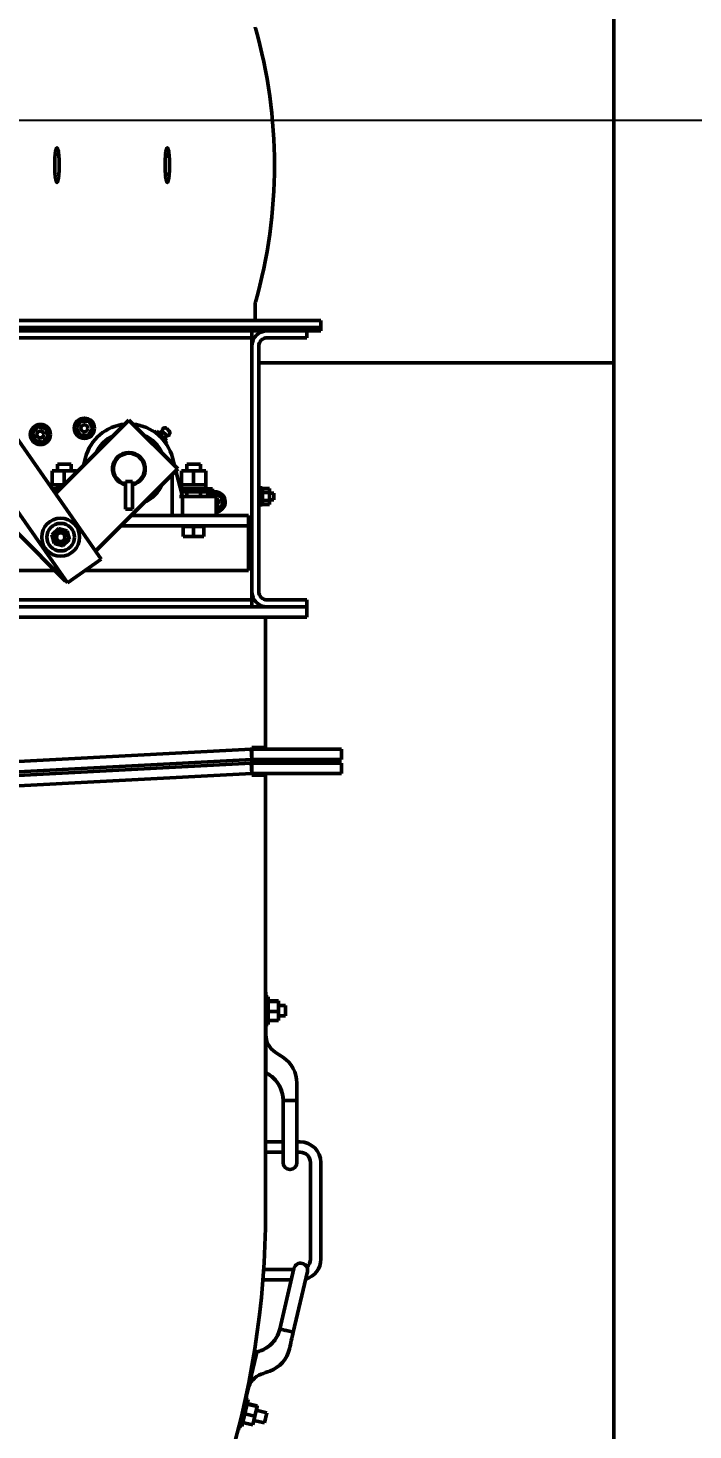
# Model space of a CAD drawing. Header units: inches. Extents: x 11 to 1621, y 11 to 1332.
# Drawn here: x 1454 to 1478.1, y 321.8 to 372.5 of the extents above; entities that cross this region are included whole.
import ezdxf

# ---------------------------------------------------------------- set-up
doc = ezdxf.new("R2010")
doc.units = ezdxf.units.IN
doc.header["$LTSCALE"] = 48
doc.header["$MEASUREMENT"] = 0
doc.layers.add('Dimension (ANSI)', color=7, linetype='Continuous', lineweight=25)
doc.layers.add('Visible (ANSI)', color=7, linetype='Continuous', lineweight=50)
doc.styles.add('Dimension Text', font='tahoma.ttf')
doc.dimstyles.new('ELC FT', dxfattribs={"dimscale": 48, "dimtxt": 0.12, "dimasz": 0.098425, "dimexe": 0.05, "dimexo": 0.1, "dimgap": 0.031496, "dimtad": 1, "dimdec": 5, "dimzin": 3, "dimdsep": 46, "dimlunit": 4, "dimtxsty": 'Dimension Text', "dimcen": 0.09, "dimdle": 0.5, "dimclrd": 5, "dimclre": 5, "dimclrt": 256, "dimadec": 1, "dimazin": 3, "dimtfac": 0.833333, "dimtofl": 0, "dimtmove": 0, "dimatfit": 3, "dimfxl": 0, "dimfrac": 2, "dimtolj": 1, "dimtzin": 0, "dimlwd": 25, "dimlwe": 25, "dimarcsym": 0})

# ---------------------------------------------------------------- blocks, each defined once
blk = doc.blocks.new('*D31')
at = {"layer": 'Defpoints', "color": 0, "linetype": 'Continuous', "transparency": 16777216}
for p in [(1403.697, 508.505), (1513.77, 508.505), (1479.309, 291.451)]:
    blk.add_point(p, dxfattribs=at)
at = {"layer": 'Dimension (ANSI)', "color": 5, "linetype": 'Continuous', "lineweight": 25, "transparency": 16777216}
for p, q in [((1408.497, 508.505), (1516.17, 508.505)), ((1513.77, 296.176), (1513.77, 503.781)), ((1484.109, 291.451), (1516.17, 291.451))]:
    blk.add_line(p, q, dxfattribs=at)
at = {"layer": 'Dimension (ANSI)', "color": 5, "linetype": 'Continuous', "transparency": 16777216}
for points in [[(1512.983, 503.781), (1514.558, 503.781), (1513.77, 508.505)], [(1512.983, 296.176), (1514.558, 296.176), (1513.77, 291.451)]]:
    blk.add_solid(points, dxfattribs=at)
at = {"layer": 'Dimension (ANSI)', "linetype": 'Continuous', "lineweight": 25, "transparency": 16777216, "insert": (1508.622, 399.978), "char_height": 5.76, "attachment_point": 5, "rotation": 90, "style": 'Dimension Text'}
blk.add_mtext('\\A1;18\'-1 1/16"', dxfattribs=at)
blk = doc.blocks.new('*D52')
at = {"layer": 'Defpoints', "color": 0, "linetype": 'Continuous', "transparency": 16777216}
for p in [(1341.759, 369.201), (1496.725, 369.201), (1479.309, 291.451)]:
    blk.add_point(p, dxfattribs=at)
at = {"layer": 'Dimension (ANSI)', "color": 5, "linetype": 'Continuous', "lineweight": 25, "transparency": 16777216}
for p, q in [((1346.559, 369.201), (1499.125, 369.201)), ((1496.725, 364.477), (1496.725, 348.077)), ((1496.725, 296.176), (1496.725, 312.575)), ((1484.109, 291.451), (1499.125, 291.451))]:
    blk.add_line(p, q, dxfattribs=at)
at = {"layer": 'Dimension (ANSI)', "color": 5, "linetype": 'Continuous', "transparency": 16777216}
for points in [[(1495.938, 364.477), (1497.512, 364.477), (1496.725, 369.201)], [(1495.938, 296.176), (1497.512, 296.176), (1496.725, 291.451)]]:
    blk.add_solid(points, dxfattribs=at)
at = {"layer": 'Dimension (ANSI)', "linetype": 'Continuous', "lineweight": 25, "transparency": 16777216, "insert": (1496.725, 330.326), "char_height": 5.76, "attachment_point": 5, "rotation": 90, "style": 'Dimension Text'}
blk.add_mtext('\\A1;\\fTahoma|b0|i0;6\'-5 3/4"\\P\\fTahoma|b0|i0;GRATING', dxfattribs=at)
blk = doc.blocks.new('*D57')
at = {"layer": 'Defpoints', "color": 0, "linetype": 'Continuous', "transparency": 16777216}
for p in [(1360.381, 747.451), (1479.309, 291.451), (1540.013, 291.451)]:
    blk.add_point(p, dxfattribs=at)
at = {"layer": 'Dimension (ANSI)', "color": 5, "linetype": 'Continuous', "lineweight": 25, "transparency": 16777216}
for p, q in [((1365.181, 747.451), (1542.413, 747.451)), ((1540.013, 742.727), (1540.013, 296.176)), ((1484.109, 291.451), (1542.413, 291.451))]:
    blk.add_line(p, q, dxfattribs=at)
at = {"layer": 'Dimension (ANSI)', "color": 5, "linetype": 'Continuous', "transparency": 16777216}
for points in [[(1539.226, 742.727), (1540.8, 742.727), (1540.013, 747.451)], [(1539.226, 296.176), (1540.8, 296.176), (1540.013, 291.451)]]:
    blk.add_solid(points, dxfattribs=at)
at = {"layer": 'Dimension (ANSI)', "linetype": 'Continuous', "lineweight": 25, "transparency": 16777216, "insert": (1535.49, 519.451), "char_height": 5.76, "attachment_point": 5, "rotation": 90, "style": 'Dimension Text'}
blk.add_mtext('\\A1;\\fTahoma|b0|i0;38\'-0" TOP OF GRATING', dxfattribs=at)

msp = doc.modelspace()

# ---------------------------------------------------------------- linework, layer by layer
at = {"layer": 'Visible (ANSI)'}
for p, q in [((1475.259479, 395.169851), (1475.259479, 360.419851)), ((1462.259479, 361.951101), (1462.259479, 362.576101)), ((1425.509479, 361.951101), (1464.634479, 361.951101)), ((1425.509479, 361.701101), (1464.634479, 361.701101)), ((1462.009479, 361.701101), (1428.134479, 361.701101)), ((1462.009479, 361.576101), (1428.134479, 361.576101)), ((1462.009479, 361.576101), (1462.694479, 361.576101)), ((1462.134479, 361.576101), (1462.134479, 361.326101)), ((1462.694479, 361.576101), (1464.134479, 361.576101)), ((1464.134479, 361.576101), (1464.634479, 361.576101)), ((1464.134479, 361.576101), (1464.134479, 361.326101)), ((1464.634479, 361.951101), (1464.634479, 361.701101)), ((1464.634479, 361.576101), (1464.634479, 361.701101)), ((1428.009479, 361.326101), (1462.134479, 361.326101)), ((1462.134479, 361.016101), (1462.134479, 361.326101)), ((1462.694479, 361.326101), (1464.134479, 361.326101)), ((1456.680057, 353.300556), (1451.510616, 360.705984)), ((1462.134479, 361.016101), (1462.134479, 352.136101)), ((1462.384479, 361.016101), (1462.384479, 352.136101)), ((1475.259479, 360.419851), (1462.384479, 360.419851)), ((1475.259479, 301.482351), (1475.259479, 360.419851)), ((1450.280649, 359.847392), (1455.450089, 352.441964)), ((1454.381609, 358.094107), (1454.18937, 357.878752)), ((1454.664231, 358.0353), (1454.381609, 358.094107)), ((1454.754614, 357.761138), (1454.664231, 358.0353)), ((1457.681354, 358.343868), (1455.018413, 355.680926)), ((1455.933317, 358.302383), (1455.777655, 358.059273)), ((1455.777655, 358.059273), (1455.910363, 357.802911)), ((1456.221688, 358.289131), (1455.933317, 358.302383)), ((1456.198734, 357.789658), (1456.354396, 358.032768)), ((1456.354396, 358.032768), (1456.221688, 358.289131)), ((1459.449121, 356.576101), (1457.681354, 358.343868)), ((1459.051374, 358.034509), (1459.139762, 357.94612)), ((1454.18937, 357.878752), (1454.279753, 357.604591)), ((1454.279753, 357.604591), (1454.562374, 357.545784)), ((1454.562374, 357.545784), (1454.754614, 357.761138)), ((1455.910363, 357.802911), (1456.198734, 357.789658)), ((1458.69782, 357.94612), (1458.653626, 357.901926)), ((1458.653626, 357.901926), (1458.742015, 357.813538)), ((1458.67774, 357.859784), (1458.686754, 357.868798)), ((1458.69782, 357.94612), (1458.786209, 357.857732)), ((1458.786209, 357.857732), (1458.742015, 357.813538)), ((1458.742015, 357.813538), (1458.918791, 357.636761)), ((1458.786209, 357.857732), (1458.962986, 357.680955)), ((1458.88645, 357.943781), (1459.049034, 357.781196)), ((1458.962986, 357.680955), (1458.918791, 357.636761)), ((1458.918791, 357.636761), (1459.00718, 357.548373)), ((1458.962986, 357.680955), (1459.051374, 357.592567)), ((1458.965037, 357.572486), (1458.974052, 357.581501)), ((1459.051374, 357.592567), (1459.00718, 357.548373)), ((1456.034271, 356.696785), (1456.10789, 356.982097)), ((1459.254819, 356.982097), (1459.328438, 356.696785)), ((1454.900104, 356.505851), (1455.337604, 356.505851)), ((1454.900104, 356.505851), (1454.900104, 356.001851)), ((1455.587604, 356.743601), (1455.087604, 356.743601)), ((1455.087604, 356.505851), (1455.087604, 356.743601)), ((1455.337604, 356.505851), (1455.775104, 356.505851)), ((1455.337604, 356.505851), (1455.337604, 356.001851)), ((1455.587604, 356.505851), (1455.587604, 356.743601)), ((1455.775104, 356.505851), (1455.775104, 356.437618)), ((1456.471846, 353.598826), (1459.449121, 356.576101)), ((1459.377943, 356.504923), (1459.617604, 355.576101)), ((1459.587604, 356.505851), (1460.025104, 356.505851)), ((1459.587604, 356.505851), (1459.587604, 356.001851)), ((1460.275104, 356.743601), (1459.775104, 356.743601)), ((1459.775104, 356.505851), (1459.775104, 356.743601)), ((1460.025104, 356.505851), (1460.462604, 356.505851)), ((1460.025104, 356.505851), (1460.025104, 356.001851)), ((1460.275104, 356.505851), (1460.275104, 356.743601)), ((1460.462604, 356.505851), (1460.462604, 356.001851)), ((1454.900104, 356.001851), (1455.337604, 356.001851)), ((1455.087604, 355.850851), (1455.087604, 356.001851)), ((1455.337604, 356.001851), (1455.339338, 356.001851)), ((1457.555854, 356.02778), (1457.555854, 356.120851)), ((1457.806854, 356.120851), (1457.555854, 356.120851)), ((1457.555854, 355.995766), (1457.555854, 356.02778)), ((1457.556354, 356.120851), (1457.556354, 355.120851)), ((1457.806354, 355.120851), (1457.806354, 356.120851)), ((1457.806854, 356.02778), (1457.806854, 356.120851)), ((1457.806854, 356.02778), (1457.806854, 355.995766)), ((1459.251904, 356.378884), (1459.251904, 354.888601)), ((1459.587604, 356.001851), (1459.583604, 356.001851)), ((1459.583604, 356.001851), (1459.583604, 355.850851)), ((1459.587604, 356.001851), (1459.755003, 356.001851)), ((1459.857706, 356.001851), (1459.755003, 356.001851)), ((1459.857706, 356.001851), (1460.025104, 356.001851)), ((1460.025104, 356.001851), (1460.192503, 356.001851)), ((1460.295206, 356.001851), (1460.192503, 356.001851)), ((1460.295206, 356.001851), (1460.462604, 356.001851)), ((1460.466329, 356.001851), (1460.462604, 356.001851)), ((1460.466329, 356.001851), (1460.466329, 355.850851)), ((1462.384479, 355.943101), (1462.449479, 355.943101)), ((1462.449479, 355.209101), (1462.449479, 355.943101)), ((1455.188338, 355.850851), (1454.899795, 355.850851)), ((1455.079338, 355.741851), (1454.975884, 355.741851)), ((1459.539249, 355.576101), (1459.514084, 355.576101)), ((1459.539249, 355.576101), (1460.775104, 355.576101)), ((1460.712604, 355.850851), (1459.546712, 355.850851)), ((1460.712604, 355.741851), (1459.574837, 355.741851)), ((1459.617604, 355.513601), (1459.617604, 354.888601)), ((1459.775104, 355.576101), (1459.775104, 355.741851)), ((1460.275104, 355.576101), (1460.275104, 355.741851)), ((1460.783055, 355.666139), (1460.648864, 355.576101)), ((1460.712604, 355.741851), (1460.712604, 355.850851)), ((1461.042205, 355.53896), (1460.783055, 355.666139)), ((1460.837604, 355.513601), (1460.837604, 354.888601)), ((1461.06164, 355.25094), (1461.042205, 355.53896)), ((1462.526479, 355.821601), (1462.449479, 355.821601)), ((1462.526479, 355.864776), (1462.526479, 355.720439)), ((1462.776479, 355.864776), (1462.526479, 355.864776)), ((1462.526479, 355.720439), (1462.526479, 355.431763)), ((1462.776479, 355.720439), (1462.526479, 355.720439)), ((1462.776479, 355.864776), (1462.776479, 355.720439)), ((1462.776479, 355.720439), (1462.776479, 355.431763)), ((1462.776479, 355.701101), (1462.934479, 355.701101)), ((1462.776479, 355.451101), (1462.934479, 355.451101)), ((1462.934479, 355.451101), (1462.934479, 355.701101)), ((1457.556354, 355.120851), (1457.806354, 355.120851)), ((1460.837604, 355.100619), (1461.06164, 355.25094)), ((1462.384479, 355.209101), (1462.449479, 355.209101)), ((1462.526479, 355.330601), (1462.449479, 355.330601)), ((1462.526479, 355.431763), (1462.526479, 355.287426)), ((1462.776479, 355.431763), (1462.526479, 355.431763)), ((1462.776479, 355.287426), (1462.526479, 355.287426)), ((1462.776479, 355.431763), (1462.776479, 355.287426)), ((1457.386621, 354.513601), (1462.009479, 354.513601)), ((1457.761621, 354.888601), (1462.009479, 354.888601)), ((1460.025104, 354.493601), (1459.650104, 354.493601)), ((1459.650104, 354.129601), (1459.650104, 354.493601)), ((1459.775104, 354.493601), (1459.775104, 354.513601)), ((1460.400104, 354.493601), (1460.025104, 354.493601)), ((1460.025104, 354.129601), (1460.025104, 354.493601)), ((1460.275104, 354.493601), (1460.275104, 354.513601)), ((1460.400104, 354.129601), (1460.400104, 354.493601)), ((1462.009479, 354.513601), (1462.009479, 354.888601)), ((1462.009479, 352.888601), (1462.009479, 354.513601)), ((1453.615491, 354.278004), (1455.383257, 352.510237)), ((1455.122053, 354.416315), (1454.891393, 354.185655)), ((1454.891393, 354.185655), (1454.97582, 353.870567)), ((1455.437141, 354.331888), (1455.122053, 354.416315)), ((1455.290908, 353.786139), (1455.521569, 354.0168)), ((1455.521569, 354.0168), (1455.437141, 354.331888)), ((1460.025104, 354.129601), (1459.650104, 354.129601)), ((1460.400104, 354.129601), (1460.025104, 354.129601)), ((1454.97582, 353.870567), (1455.290908, 353.786139)), ((1455.450089, 352.441964), (1456.680057, 353.300556)), ((1450.769094, 352.888601), (1455.004893, 352.888601)), ((1455.383257, 352.510237), (1455.394549, 352.521528)), ((1456.089915, 352.888601), (1462.009479, 352.888601)), ((1462.134479, 351.826101), (1462.134479, 352.136101)), ((1462.134479, 351.826101), (1428.009479, 351.826101)), ((1462.134479, 351.576101), (1428.009479, 351.576101)), ((1462.134479, 351.576101), (1462.134479, 351.826101)), ((1462.134479, 351.576101), (1462.694479, 351.576101)), ((1464.134479, 351.826101), (1462.694479, 351.826101)), ((1464.134479, 351.576101), (1462.694479, 351.576101)), ((1464.134479, 351.576101), (1464.134479, 351.826101)), ((1464.134479, 351.201101), (1464.134479, 351.576101)), ((1426.050979, 351.201101), (1464.092979, 351.201101)), ((1462.634479, 346.481535), (1462.634479, 351.201101)), ((1464.134479, 351.201101), (1464.092979, 351.201101)), ((1462.114854, 346.418607), (1449.562199, 345.760751)), ((1462.134479, 346.044121), (1462.114854, 346.418607)), ((1462.134479, 346.481535), (1462.134479, 346.419035)), ((1462.634479, 346.481535), (1462.134479, 346.481535)), ((1465.384479, 346.419035), (1462.134479, 346.419035)), ((1462.134479, 346.419035), (1462.134479, 346.044035)), ((1465.384479, 346.044035), (1465.384479, 346.419035)), ((1449.581825, 345.386265), (1462.134479, 346.044121)), ((1462.114854, 345.917921), (1449.780036, 345.271481)), ((1462.134479, 345.543435), (1462.114854, 345.917921)), ((1462.134479, 346.044035), (1462.134479, 345.919035)), ((1462.134479, 346.044035), (1465.384479, 346.044035)), ((1465.384479, 345.919035), (1462.134479, 345.919035)), ((1462.134479, 345.919035), (1462.134479, 345.544035)), ((1465.384479, 345.544035), (1465.384479, 345.919035)), ((1449.799662, 344.896995), (1462.134479, 345.543435)), ((1462.134479, 345.544035), (1462.134479, 345.481535)), ((1462.134479, 345.544035), (1465.384479, 345.544035)), ((1462.134479, 345.481535), (1462.634479, 345.481535)), ((1462.634479, 329.701101), (1462.634479, 345.481535)), ((1462.643979, 337.601101), (1462.643979, 337.326101)), ((1462.726979, 337.451101), (1462.643979, 337.451101)), ((1462.643979, 337.326101), (1462.643979, 334.82115)), ((1462.726979, 337.451101), (1462.726979, 336.451101)), ((1463.103979, 337.308159), (1462.726979, 337.308159)), ((1463.103979, 337.280355), (1462.726979, 337.280355)), ((1463.103979, 337.308159), (1463.103979, 337.280355)), ((1463.103979, 337.280355), (1463.103979, 336.923296)), ((1463.103979, 336.923296), (1462.726979, 336.923296)), ((1463.354479, 337.138601), (1463.103979, 337.138601)), ((1463.103979, 336.923296), (1463.103979, 336.594042)), ((1463.354479, 336.763601), (1463.103979, 336.763601)), ((1463.354479, 337.138601), (1463.354479, 336.763601)), ((1462.726979, 336.451101), (1462.643979, 336.451101)), ((1463.103979, 336.594042), (1462.726979, 336.594042)), ((1462.643979, 334.701101), (1462.634479, 334.701101)), ((1462.643979, 334.701101), (1462.643979, 334.82115)), ((1463.268979, 333.701101), (1463.268979, 331.449101)), ((1463.518979, 333.701101), (1463.768979, 333.701101)), ((1463.768979, 333.701101), (1463.768979, 331.449101)), ((1463.268979, 332.201101), (1462.634479, 332.201101)), ((1463.884479, 332.201101), (1463.768979, 332.201101)), ((1463.268979, 331.826101), (1462.634479, 331.826101)), ((1463.884479, 331.826101), (1463.768979, 331.826101)), ((1463.516979, 331.201101), (1463.520979, 331.201101)), ((1464.259479, 327.951101), (1464.259479, 331.451101)), ((1464.634479, 327.951101), (1464.634479, 331.451101)), ((1463.65321, 327.576101), (1462.56412, 327.576101)), ((1463.150454, 325.421599), (1463.662212, 327.614681)), ((1463.963976, 327.798926), (1463.960081, 327.799835)), ((1463.565703, 327.201101), (1462.537056, 327.201101)), ((1463.637372, 325.307976), (1464.149131, 327.501057)), ((1463.637372, 325.307976), (1463.393913, 325.364787)), ((1462.287279, 324.472882), (1461.718038, 322.033467)), ((1462.228481, 324.609877), (1462.314559, 324.58979)), ((1462.287279, 324.472882), (1462.314559, 324.58979)), ((1461.997707, 322.866714), (1461.770461, 321.892876)), ((1461.997707, 322.866714), (1461.916878, 322.885575)), ((1462.326042, 322.614763), (1461.958905, 322.700435)), ((1462.332361, 322.64184), (1461.965224, 322.727512)), ((1462.326042, 322.614763), (1462.244902, 322.267046)), ((1462.674112, 322.387978), (1462.293829, 322.476718)), ((1462.332361, 322.64184), (1462.326042, 322.614763)), ((1461.718038, 322.033467), (1461.655545, 321.765662)), ((1462.17008, 321.946406), (1461.802943, 322.032078)), ((1462.244902, 322.267046), (1461.877765, 322.352718)), ((1462.244902, 322.267046), (1462.17008, 321.946406)), ((1462.588895, 322.022789), (1462.208612, 322.111529)), ((1462.674112, 322.387978), (1462.588895, 322.022789)), ((1461.770461, 321.892876), (1461.689632, 321.911738))]:
    msp.add_line(p, q, dxfattribs=at)
for centre, radius in [((1454.471992, 357.819945), 0.367), ((1456.066026, 358.046021), 0.367), ((1456.066026, 358.046021), 0.125), ((1454.471992, 357.819945), 0.125), ((1455.206481, 354.101227), 0.6875), ((1455.206481, 354.101227), 0.5), ((1455.206481, 354.101227), 0.278091), ((1455.206481, 354.101227), 0.1875), ((1455.206481, 354.101227), 0.15625)]:
    msp.add_circle(centre, radius, dxfattribs=at)
for centre, radius, start, end in [((1462.384479, 372.576101), 0.125, 180, 195.9007974), ((1444.83277, 367.576101), 18.125, 344.0992026, 15.9007974), ((1462.384479, 362.576101), 0.125, 164.0992026, 180), ((1462.694479, 361.016101), 0.56, 90, 180), ((1462.694479, 361.016101), 0.31, 90, 180), ((1457.681354, 356.576101), 1.625, 95.2848628, 165.5317203), ((1457.681354, 356.576101), 1.625, 14.4682797, 84.7151372), ((1458.982077, 357.965212), 0.098, 45, 192.6320245), ((1457.681354, 356.576101), 1.3328, 114.6977236, 155.3022764), ((1457.681354, 356.576101), 1.3328, 24.6977236, 65.3022764), ((1458.79575, 357.996683), 0.105, 225, 329.7462316), ((1459.101937, 357.690497), 0.105, 120.2537684, 225), ((1459.070466, 357.876824), 0.098, 257.3679755, 45), ((1457.681354, 356.576101), 0.594, 282.1480044, 257.8519956), ((1457.681354, 356.576101), 0.59375, 282.2025573, 257.7974427), ((1457.681354, 356.576101), 0.5625, 282.8918295, 257.1081705), ((1457.681354, 356.576101), 1.3328, 294.6977236, 335.3022764), ((1460.80249, 355.378119), 0.367, 275.4904804, 147.3530504), ((1460.775104, 355.513601), 0.0625, 0, 90), ((1460.80249, 355.378119), 0.125, 286.3149751, 73.6850249), ((1462.694479, 352.136101), 0.56, 180, 270), ((1462.694479, 352.136101), 0.31, 180, 270), ((1462.543979, 337.601101), 0.1, 0, 25.1767169), ((1463.884479, 331.451101), 0.75, 0, 90), ((1463.884479, 331.451101), 0.375, 0, 90), ((1463.516979, 331.449101), 0.248, 180, 270), ((1463.520979, 331.449101), 0.248, 270, 0), ((1430.509479, 329.701101), 32.125, 324.2799565, 0), ((1463.903724, 327.558323), 0.248, 76.8649992, 166.8649992), ((1463.907619, 327.557414), 0.248, 346.8649992, 76.8649992), ((1463.884479, 327.951101), 0.75, 285.5502459, 0), ((1463.884479, 327.951101), 0.375, 310.8664151, 0)]:
    msp.add_arc(centre, radius, start, end, dxfattribs=at)
msp.add_ellipse((1459.539249, 355.513601), major_axis=(0.078355, 0), ratio=0.797648346, start_param=0, end_param=1.570796327, dxfattribs=at)
for points, knots in [([(1455.15339, 367.576101), (1455.15339, 367.480893), (1455.150701, 367.376719), (1455.139762, 367.222642), (1455.135018, 367.171792), (1455.124925, 367.09793), (1455.121077, 367.073747), (1455.113893, 367.038301), (1455.111262, 367.02663), (1455.105162, 367.003632), (1455.101751, 366.992289), (1455.095497, 366.97681), (1455.093347, 366.971997), (1455.08829, 366.962906), (1455.085421, 366.958608), (1455.080589, 366.954128), (1455.079027, 366.952935), (1455.075621, 366.951244), (1455.073769, 366.950764), (1455.07019, 366.950764), (1455.068338, 366.951244), (1455.064932, 366.952935), (1455.06337, 366.954128), (1455.058538, 366.958608), (1455.055669, 366.962906), (1455.050612, 366.971997), (1455.048462, 366.97681), (1455.042208, 366.992289), (1455.038797, 367.003632), (1455.032697, 367.02663), (1455.030066, 367.038301), (1455.022882, 367.073747), (1455.019034, 367.09793), (1455.008941, 367.171792), (1455.004197, 367.222642), (1454.993258, 367.376719), (1454.990569, 367.480893), (1454.990569, 367.671308), (1454.993258, 367.775483), (1455.004197, 367.92956), (1455.008941, 367.980409), (1455.019034, 368.054272), (1455.022882, 368.078455), (1455.030066, 368.113901), (1455.032697, 368.125571), (1455.038797, 368.148569), (1455.042208, 368.159913), (1455.048462, 368.175392), (1455.050612, 368.180205), (1455.055669, 368.189296), (1455.058538, 368.193594), (1455.06337, 368.198074), (1455.064932, 368.199267), (1455.068338, 368.200958), (1455.07019, 368.201437), (1455.073769, 368.201437), (1455.075621, 368.200958), (1455.079027, 368.199267), (1455.080589, 368.198074), (1455.085421, 368.193594), (1455.08829, 368.189296), (1455.093347, 368.180205), (1455.095497, 368.175392), (1455.101751, 368.159913), (1455.105162, 368.148569), (1455.111262, 368.125571), (1455.113893, 368.113901), (1455.121077, 368.078455), (1455.124925, 368.054272), (1455.135018, 367.980409), (1455.139762, 367.92956), (1455.150701, 367.775483), (1455.15339, 367.671308), (1455.15339, 367.576101)], [0, 0, 0, 0, 0.725481219, 0.725481219, 1.088221829, 1.088221829, 1.269592134, 1.269592134, 1.360277286, 1.360277286, 1.450962439, 1.450962439, 1.487549455, 1.487549455, 1.524136472, 1.524136472, 1.537772117, 1.537772117, 1.551407761, 1.551407761, 1.565043406, 1.565043406, 1.578679051, 1.578679051, 1.615266067, 1.615266067, 1.651853084, 1.651853084, 1.742538236, 1.742538236, 1.833223389, 1.833223389, 2.014593694, 2.014593694, 2.377334303, 2.377334303, 3.102815523, 3.102815523, 3.828296742, 3.828296742, 4.191037352, 4.191037352, 4.372407656, 4.372407656, 4.463092809, 4.463092809, 4.553777961, 4.553777961, 4.590364978, 4.590364978, 4.626951995, 4.626951995, 4.640587639, 4.640587639, 4.654223284, 4.654223284, 4.667858929, 4.667858929, 4.681494573, 4.681494573, 4.71808159, 4.71808159, 4.754668607, 4.754668607, 4.845353759, 4.845353759, 4.936038912, 4.936038912, 5.117409216, 5.117409216, 5.480149826, 5.480149826, 6.205631045, 6.205631045, 6.205631045, 6.205631045]), ([(1459.15339, 367.576101), (1459.15339, 367.480893), (1459.150701, 367.376719), (1459.139762, 367.222642), (1459.135018, 367.171792), (1459.124925, 367.09793), (1459.121077, 367.073747), (1459.113893, 367.038301), (1459.111262, 367.02663), (1459.105162, 367.003632), (1459.101751, 366.992289), (1459.095497, 366.97681), (1459.093347, 366.971997), (1459.08829, 366.962906), (1459.085421, 366.958608), (1459.080589, 366.954128), (1459.079027, 366.952935), (1459.075621, 366.951244), (1459.073769, 366.950764), (1459.07019, 366.950764), (1459.068338, 366.951244), (1459.064932, 366.952935), (1459.06337, 366.954128), (1459.058538, 366.958608), (1459.055669, 366.962906), (1459.050612, 366.971997), (1459.048462, 366.97681), (1459.042208, 366.992289), (1459.038797, 367.003632), (1459.032697, 367.02663), (1459.030066, 367.038301), (1459.022882, 367.073747), (1459.019034, 367.09793), (1459.008941, 367.171792), (1459.004197, 367.222642), (1458.993258, 367.376719), (1458.990569, 367.480893), (1458.990569, 367.671308), (1458.993258, 367.775483), (1459.004197, 367.92956), (1459.008941, 367.980409), (1459.019034, 368.054272), (1459.022882, 368.078455), (1459.030066, 368.113901), (1459.032697, 368.125571), (1459.038797, 368.148569), (1459.042208, 368.159913), (1459.048462, 368.175392), (1459.050612, 368.180205), (1459.055669, 368.189296), (1459.058538, 368.193594), (1459.06337, 368.198074), (1459.064932, 368.199267), (1459.068338, 368.200958), (1459.07019, 368.201437), (1459.073769, 368.201437), (1459.075621, 368.200958), (1459.079027, 368.199267), (1459.080589, 368.198074), (1459.085421, 368.193594), (1459.08829, 368.189296), (1459.093347, 368.180205), (1459.095497, 368.175392), (1459.101751, 368.159913), (1459.105162, 368.148569), (1459.111262, 368.125571), (1459.113893, 368.113901), (1459.121077, 368.078455), (1459.124925, 368.054272), (1459.135018, 367.980409), (1459.139762, 367.92956), (1459.150701, 367.775483), (1459.15339, 367.671308), (1459.15339, 367.576101)], [0, 0, 0, 0, 0.725481219, 0.725481219, 1.088221829, 1.088221829, 1.269592134, 1.269592134, 1.360277286, 1.360277286, 1.450962439, 1.450962439, 1.487549455, 1.487549455, 1.524136472, 1.524136472, 1.537772117, 1.537772117, 1.551407761, 1.551407761, 1.565043406, 1.565043406, 1.578679051, 1.578679051, 1.615266067, 1.615266067, 1.651853084, 1.651853084, 1.742538236, 1.742538236, 1.833223389, 1.833223389, 2.014593694, 2.014593694, 2.377334303, 2.377334303, 3.102815523, 3.102815523, 3.828296742, 3.828296742, 4.191037352, 4.191037352, 4.372407656, 4.372407656, 4.463092809, 4.463092809, 4.553777961, 4.553777961, 4.590364978, 4.590364978, 4.626951995, 4.626951995, 4.640587639, 4.640587639, 4.654223284, 4.654223284, 4.667858929, 4.667858929, 4.681494573, 4.681494573, 4.71808159, 4.71808159, 4.754668607, 4.754668607, 4.845353759, 4.845353759, 4.936038912, 4.936038912, 5.117409216, 5.117409216, 5.480149826, 5.480149826, 6.205631045, 6.205631045, 6.205631045, 6.205631045]), ([(1463.768979, 333.701101), (1463.768979, 333.909434), (1463.768979, 334.117768), (1463.768979, 334.705607), (1463.577568, 335.059629), (1463.167774, 335.327808), (1463.075531, 335.388174), (1462.771587, 335.587082), (1462.643979, 335.823097), (1462.643979, 336.076101)], [0, 0, 0, 0, 0.219048426, 0.219048426, 0.618073651, 0.618073651, 0.733983183, 0.733983183, 1, 1, 1, 1]), ([(1463.268979, 333.701101), (1463.268979, 334.013295), (1463.138246, 334.305518), (1462.91751, 334.512599), (1462.837509, 334.587651), (1462.745686, 334.651519), (1462.643979, 334.701101)], [0, 0, 0, 0, 0.733983183, 0.733983183, 0.733983183, 1, 1, 1, 1]), ([(1463.268979, 333.701101), (1463.268979, 333.821938), (1463.248801, 333.944356), (1463.171183, 334.172812), (1463.112928, 334.281861), (1462.966349, 334.473327), (1462.876032, 334.558162), (1462.733662, 334.653528), (1462.689526, 334.678897), (1462.643979, 334.701101)], [0, 0, 0, 0, 0.920777731, 0.920777731, 1.838560504, 1.838560504, 2.758205603, 2.758205603, 3.144316527, 3.144316527, 3.144316527, 3.144316527]), ([(1463.518979, 333.701101), (1463.494675, 333.701101), (1463.470367, 333.701101), (1463.447092, 333.701101), (1463.439027, 333.701101), (1463.431088, 333.701101), (1463.42331, 333.701101), (1463.40906, 333.701102), (1463.395321, 333.701102), (1463.382405, 333.701101), (1463.367919, 333.701101), (1463.354436, 333.701101), (1463.342203, 333.701101), (1463.339575, 333.701101), (1463.337006, 333.701101), (1463.334498, 333.701101), (1463.320565, 333.701101), (1463.30853, 333.701101), (1463.298757, 333.701101), (1463.294799, 333.701101), (1463.29121, 333.701101), (1463.28801, 333.701101), (1463.283362, 333.701101), (1463.279533, 333.701101), (1463.276564, 333.701101), (1463.271533, 333.701101), (1463.268979, 333.701101), (1463.268979, 333.701101)], [0.5, 0.5, 0.5, 0.5, 0.5464173784, 0.5464173784, 0.5464173784, 0.5625, 0.5625, 0.5625, 0.5919603287, 0.5919603287, 0.5919603287, 0.625, 0.625, 0.625, 0.6320969122, 0.6320969122, 0.6320969122, 0.6715268474, 0.6715268474, 0.6715268474, 0.6875, 0.6875, 0.6875, 0.7106956916, 0.7106956916, 0.7106956916, 0.75, 0.75, 0.75, 0.75]), ([(1463.637372, 325.307976), (1463.590029, 325.105093), (1463.542687, 324.90221), (1463.409102, 324.32975), (1463.142248, 324.028488), (1462.682233, 323.860449), (1462.578685, 323.822624), (1462.237493, 323.69799), (1462.05959, 323.497149), (1462.002096, 323.250764)], [0, 0, 0, 0, 0.219048426, 0.219048426, 0.618073651, 0.618073651, 0.733983183, 0.733983183, 1, 1, 1, 1]), ([(1463.150454, 325.421599), (1463.079509, 325.117572), (1462.885789, 324.862704), (1462.62377, 324.711202), (1462.528807, 324.656293), (1462.424872, 324.614963), (1462.314559, 324.58979)], [0, 0, 0, 0, 0.733983183, 0.733983183, 0.733983183, 1, 1, 1, 1]), ([(1462.314559, 324.58979), (1462.432368, 324.616673), (1462.547229, 324.66358), (1462.752692, 324.790078), (1462.846048, 324.871134), (1463.000106, 325.056635), (1463.062722, 325.163562), (1463.124025, 325.32358), (1463.138939, 325.372254), (1463.150454, 325.421599)], [0, 0, 0, 0, 0.920777731, 0.920777731, 1.838560504, 1.838560504, 2.758205603, 2.758205603, 3.144316527, 3.144316527, 3.144316527, 3.144316527]), ([(1463.150454, 325.421599), (1463.150454, 325.421599), (1463.152941, 325.421019), (1463.15784, 325.419875), (1463.160731, 325.419201), (1463.16446, 325.41833), (1463.168986, 325.417274), (1463.172103, 325.416547), (1463.175597, 325.415732), (1463.179453, 325.414832), (1463.188969, 325.412611), (1463.20069, 325.409876), (1463.214258, 325.40671), (1463.2167, 325.40614), (1463.219202, 325.405556), (1463.221761, 325.404959), (1463.233674, 325.402179), (1463.246805, 325.399115), (1463.260912, 325.395823), (1463.27349, 325.392887), (1463.28687, 325.389765), (1463.300746, 325.386527), (1463.308321, 325.38476), (1463.316053, 325.382956), (1463.323906, 325.381123), (1463.346572, 325.375834), (1463.370245, 325.37031), (1463.393913, 325.364787)], [0.75, 0.75, 0.75, 0.75, 0.7893043084, 0.7893043084, 0.7893043084, 0.8125, 0.8125, 0.8125, 0.8284731526, 0.8284731526, 0.8284731526, 0.8679030878, 0.8679030878, 0.8679030878, 0.875, 0.875, 0.875, 0.9080396713, 0.9080396713, 0.9080396713, 0.9375, 0.9375, 0.9375, 0.9535826216, 0.9535826216, 0.9535826216, 1, 1, 1, 1]), ([(1462.287279, 324.472882), (1462.283723, 324.457646), (1462.276421, 324.440764), (1462.257286, 324.406376), (1462.245509, 324.388854), (1462.219635, 324.353151), (1462.202666, 324.331694), (1462.18243, 324.307127), (1462.1799, 324.304071), (1462.177361, 324.301018)], [1.6212585744, 1.6212585744, 1.6212585744, 1.6212585744, 1.7838259265, 1.7838259265, 1.9463932787, 1.9463932787, 2.1441459057, 2.1441459057, 2.1722282844, 2.1722282844, 2.1722282844, 2.1722282844])]:
    msp.add_open_spline(points, degree=3, knots=knots, dxfattribs=at)
for points in [[(1457.555854, 355.995766), (1457.556021, 355.99573), (1457.556188, 355.995694), (1457.556355, 355.995658)], [(1457.806354, 355.995658), (1457.806521, 355.995694), (1457.806688, 355.99573), (1457.806854, 355.995766)], [(1462.63448, 334.87662), (1462.640279, 334.857003), (1462.643979, 334.838422), (1462.643979, 334.82115)]]:
    msp.add_open_spline(points, degree=3, dxfattribs=at)

# ---------------------------------------------------------------- dimensions: what is measured, and where the dimension line sits
at = {"layer": 'Dimension (ANSI)', "color": 5, "linetype": 'Continuous', "lineweight": 25, "true_color": 0x0000ff}
for base, p1, p2, angle, text, override, picture, middle in [((1540.012937, 291.451101), (1360.380638, 747.451101), (1479.309314, 291.451101), 90, '\\fTahoma|b0|i0;<> TOP OF GRATING', {"dimgap": 0.031496, "dimdec": 5, "dimlfac": 1, "dimtol": 0, "dimlim": 0, "dimtp": 0, "dimtm": 0, "dimtdec": 2, "dimatfit": 1}, '*D57', (1540.012937, 519.451101)), ((1496.724989, 369.201101), (1479.309314, 291.451101), (1341.759479, 369.201101), 270, '\\fTahoma|b0|i0;<>\\P\\fTahoma|b0|i0;GRATING', {"dimgap": 0.031496, "dimtad": 0, "dimdec": 5, "dimlfac": 1, "dimtol": 0, "dimlim": 0, "dimtp": 0, "dimtm": 0, "dimtdec": 2, "dimatfit": 1, "dimtvp": 0}, '*D52', (1496.724989, 330.326101))]:
    dim = msp.add_linear_dim(base=base, p1=p1, p2=p2, angle=angle, text=text, dimstyle='ELC FT', override=override, dxfattribs=at)
    dim.commit()
    dim.dimension.update_dxf_attribs({"geometry": picture, "text_midpoint": middle, "dimtype": 160})
dim = msp.add_linear_dim(base=(1513.770119, 508.50523), p1=(1479.309314, 291.451101), p2=(1403.696979, 508.50523), angle=270, dimstyle='ELC FT', override={"dimgap": 0.031496, "dimdec": 5, "dimlfac": 1, "dimtol": 0, "dimlim": 0, "dimtp": 0, "dimtm": 0, "dimtdec": 2, "dimatfit": 1}, dxfattribs=at)
dim.commit()
dim.dimension.update_dxf_attribs({"geometry": '*D31', "text_midpoint": (1513.770119, 399.978166), "dimtype": 160})

doc.saveas('drawing.dxf')
